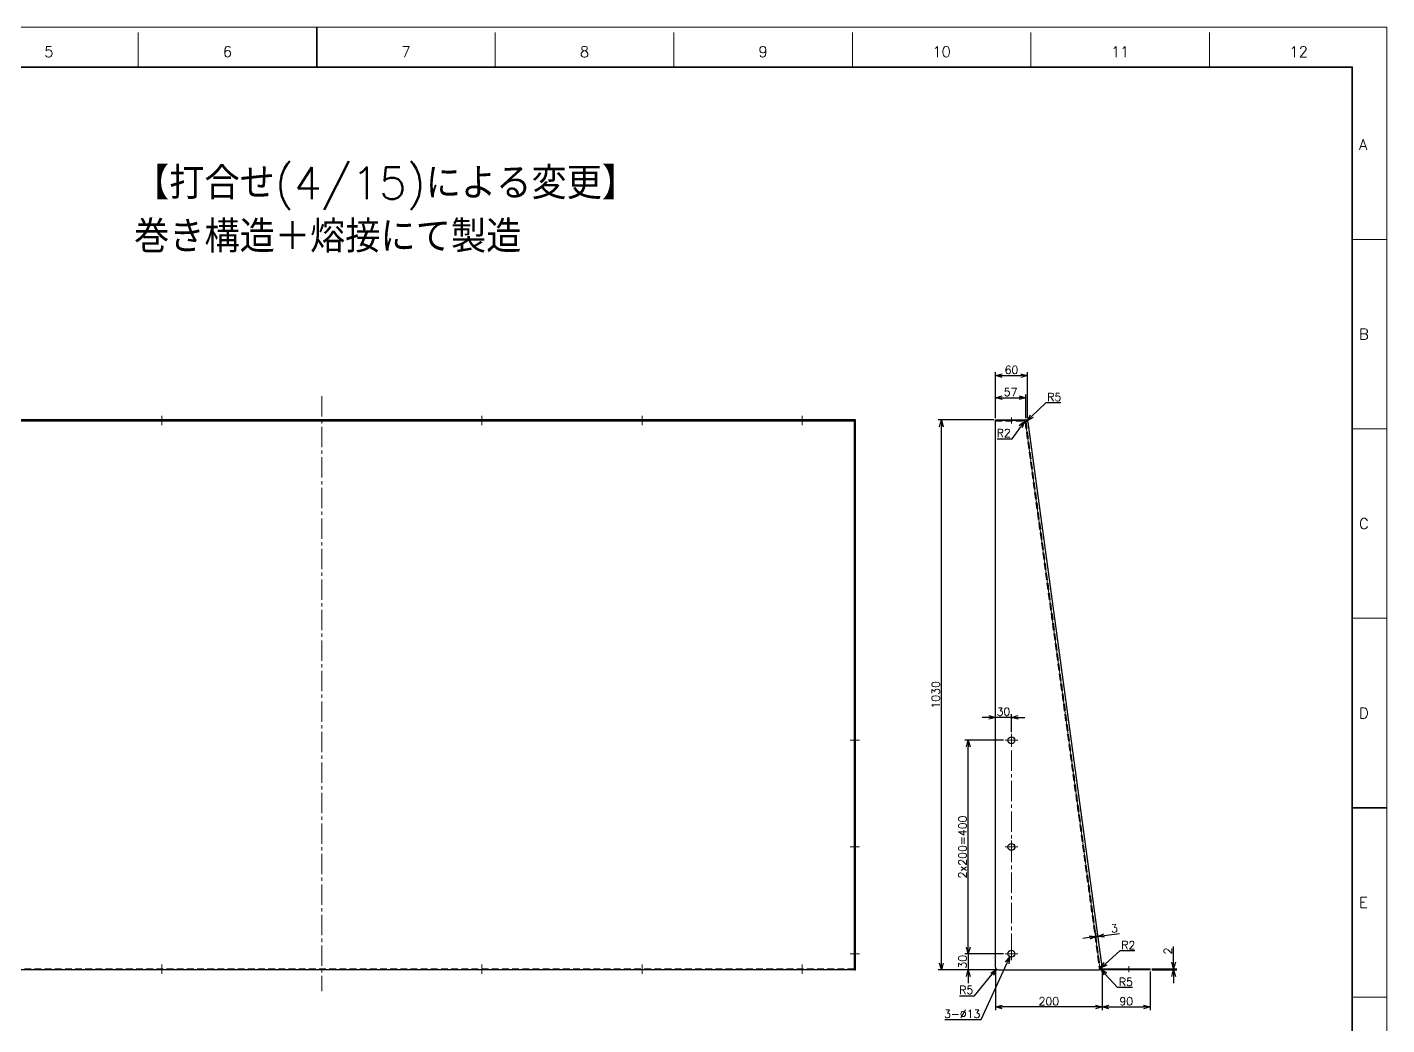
# Model space of a CAD drawing. Header units: millimetres. Extents: x 0 to 4141, y -24 to 2915.
# Drawn here: x 1593 to 4141, y 1046 to 2915 of the extents above; entities that cross this region are included whole.
import ezdxf
from ezdxf.enums import TextEntityAlignment as Align

# ---------------------------------------------------------------- set-up
doc = ezdxf.new("R2010")
doc.units = ezdxf.units.MM
doc.header["$LTSCALE"] = 2
doc.header["$PDMODE"] = 99
doc.header["$PDSIZE"] = 1
doc.linetypes.add('CENTER2', pattern=[28.575, 19.05, -3.175, 3.175, -3.175])
doc.linetypes.add('HIDDEN', pattern=[9.525, 6.35, -3.175])
for name, color, linetype, lineweight in [('04_HIDDEN', 2, 'HIDDEN', 13), ('05_CENTER', 4, 'CENTER2', 13), ('07_TEXT', 3, 'Continuous', 13), ('08_DIM', 3, 'Continuous', 13), ('90_FRAME', 5, 'Continuous', 35)]:
    doc.layers.add(name, color=color, linetype=linetype, lineweight=lineweight)
doc.layers.add('10_DRAFT', color=8, linetype='Continuous', lineweight=0, plot=False)
doc.layers.add('91_BLANK', color=5, linetype='Continuous', lineweight=0, plot=False)
doc.styles.add('KSS_TXT', font='txt.shx', dxfattribs={"bigfont": 'extfont2.shx'})
doc.styles.get("Standard").update_dxf_attribs({"font": 'txt.shx', "bigfont": 'extfont2.shx'})
doc.dimstyles.new('KSS_DIM', dxfattribs={"dimscale": 5, "dimtxt": 3, "dimasz": 2.5, "dimexe": 1.25, "dimexo": 0.625, "dimtad": 1, "dimdsep": 46, "dimtxsty": 'KSS_TXT', "dimblk": 'OPEN30', "dimcen": 0, "dimazin": 2, "dimtfac": 0.75, "dimtmove": 0, "dimatfit": 3, "dimldrblk": 'OPEN30', "dimfxl": 1.25, "dimtolj": 1, "dimarcsym": 0})
doc.dimstyles.new('KSS_DIM$3', dxfattribs={"dimscale": 5, "dimtxt": 3, "dimasz": 2.5, "dimexe": 1.25, "dimexo": 0.625, "dimtad": 1, "dimtih": 1, "dimtoh": 1, "dimdsep": 46, "dimtxsty": 'KSS_TXT', "dimblk": 'OPEN30', "dimcen": 0, "dimazin": 2, "dimtfac": 0.75, "dimtofl": 0, "dimtmove": 0, "dimatfit": 3, "dimldrblk": 'OPEN30', "dimfxl": 1.25, "dimtolj": 1, "dimarcsym": 0})
doc.dimstyles.new('KSS_DIM$4', dxfattribs={"dimscale": 5, "dimtxt": 3, "dimasz": 2.5, "dimexe": 1.25, "dimexo": 0.625, "dimtad": 1, "dimtih": 1, "dimtoh": 1, "dimdsep": 46, "dimtxsty": 'KSS_TXT', "dimblk": 'OPEN30', "dimcen": 0, "dimse1": 1, "dimazin": 2, "dimtfac": 0.75, "dimtofl": 0, "dimtmove": 0, "dimatfit": 3, "dimldrblk": 'OPEN30', "dimfxl": 1.25, "dimtolj": 1, "dimarcsym": 0})

# ---------------------------------------------------------------- blocks, each defined once
blk = doc.blocks.new('_Open30')
at = {"color": 0, "linetype": 'ByBlock', "lineweight": -2}
for p, q in [((-1, 0.27), (0, 0)), ((0, 0), (-1, -0.27)), ((0, 0), (-1, 0))]:
    blk.add_line(p, q, dxfattribs=at)
blk = doc.blocks.new('*D142')
at = {"layer": '08_DIM', "color": 0, "lineweight": -2, "transparency": 16777216}
for p, q in [((3356.4, 1191.2), (3356.4, 1203.7)), ((3422.3, 1178.7), (3350.2, 1178.7)), ((3356.4, 1178.7), (3356.4, 1148.7)), ((3409.3, 1148.7), (3350.2, 1148.7)), ((3356.4, 1136.2), (3356.4, 1123.7))]:
    blk.add_line(p, q, dxfattribs=at)
at = {"layer": 'Defpoints', "color": 0, "transparency": 16777216}
for p in [(3425.4, 1178.7), (3356.4, 1148.7), (3412.5, 1148.7)]:
    blk.add_point(p, dxfattribs=at)
at = {"layer": '08_DIM', "color": 0, "lineweight": -2, "transparency": 16777216, "xscale": 12.5, "yscale": 12.5, "zscale": 12.5}
for p, rotation in [((3356.4, 1178.7), 270), ((3356.4, 1148.7), 90)]:
    blk.add_blockref('_Open30', p, dxfattribs=dict(at, rotation=rotation))
at = {"layer": '08_DIM', "color": 0, "transparency": 16777216, "insert": (3345.8, 1163.7), "char_height": 15, "attachment_point": 5, "rotation": 90, "style": 'KSS_TXT'}
blk.add_mtext('\\A1;30', dxfattribs=at)
blk = doc.blocks.new('*D143')
at = {"layer": '08_DIM', "color": 0, "lineweight": -2, "transparency": 16777216}
for p, q in [((3422.3, 1578.7), (3350.2, 1578.7)), ((3356.4, 1191.2), (3356.4, 1566.2)), ((3422.3, 1178.7), (3350.2, 1178.7))]:
    blk.add_line(p, q, dxfattribs=at)
at = {"layer": 'Defpoints', "color": 0, "transparency": 16777216}
for p in [(3356.4, 1578.7), (3425.4, 1578.7), (3425.4, 1178.7)]:
    blk.add_point(p, dxfattribs=at)
at = {"layer": '08_DIM', "color": 0, "lineweight": -2, "transparency": 16777216, "xscale": 12.5, "yscale": 12.5, "zscale": 12.5}
for p, rotation in [((3356.4, 1578.7), 90), ((3356.4, 1178.7), 270)]:
    blk.add_blockref('_Open30', p, dxfattribs=dict(at, rotation=rotation))
at = {"layer": '08_DIM', "color": 0, "transparency": 16777216, "insert": (3345.8, 1378.7), "char_height": 15, "attachment_point": 5, "rotation": 90, "style": 'KSS_TXT'}
blk.add_mtext('\\A1;2x200=400', dxfattribs=at)
blk = doc.blocks.new('*D144')
at = {"layer": '08_DIM', "color": 0, "lineweight": -2, "transparency": 16777216}
for p, q in [((3407.5, 1150.6), (3407.5, 1072.9)), ((3607.5, 1145.6), (3607.5, 1072.9)), ((3595, 1079.1), (3420, 1079.1))]:
    blk.add_line(p, q, dxfattribs=at)
at = {"layer": 'Defpoints', "color": 0, "transparency": 16777216}
for p in [(3407.5, 1153.7), (3607.5, 1148.7), (3407.5, 1079.1)]:
    blk.add_point(p, dxfattribs=at)
at = {"layer": '08_DIM', "color": 0, "lineweight": -2, "transparency": 16777216, "xscale": 12.5, "yscale": 12.5, "zscale": 12.5, "rotation": 180}
blk.add_blockref('_Open30', (3407.5, 1079.1), dxfattribs=at)
at = {"layer": '08_DIM', "color": 0, "lineweight": -2, "transparency": 16777216, "xscale": 12.5, "yscale": 12.5, "zscale": 12.5}
blk.add_blockref('_Open30', (3607.5, 1079.1), dxfattribs=at)
at = {"layer": '08_DIM', "color": 0, "transparency": 16777216, "insert": (3507.5, 1089.7), "char_height": 15, "attachment_point": 5, "style": 'KSS_TXT'}
blk.add_mtext('\\A1;200', dxfattribs=at)
blk = doc.blocks.new('*D145')
at = {"layer": '08_DIM', "color": 0, "lineweight": -2, "transparency": 16777216}
for p, q in [((3404.3, 2178.7), (3299.9, 2178.7)), ((3306.2, 1161.2), (3306.2, 2166.2)), ((3411.8, 1148.7), (3299.9, 1148.7))]:
    blk.add_line(p, q, dxfattribs=at)
at = {"layer": 'Defpoints', "color": 0, "transparency": 16777216}
for p in [(3306.2, 2178.7), (3407.5, 2178.7), (3414.9, 1148.7)]:
    blk.add_point(p, dxfattribs=at)
at = {"layer": '08_DIM', "color": 0, "lineweight": -2, "transparency": 16777216, "xscale": 12.5, "yscale": 12.5, "zscale": 12.5}
for p, rotation in [((3306.2, 2178.7), 90), ((3306.2, 1148.7), 270)]:
    blk.add_blockref('_Open30', p, dxfattribs=dict(at, rotation=rotation))
at = {"layer": '08_DIM', "color": 0, "transparency": 16777216, "insert": (3295.5, 1663.7), "char_height": 15, "attachment_point": 5, "rotation": 90, "style": 'KSS_TXT'}
blk.add_mtext('\\A1;1030', dxfattribs=at)
blk = doc.blocks.new('*D146')
at = {"layer": '08_DIM', "color": 0, "lineweight": -2, "transparency": 16777216}
for p, q in [((3395, 1621.6), (3382.5, 1621.6)), ((3407.5, 1593.9), (3407.5, 1627.8)), ((3437.5, 1621.6), (3407.5, 1621.6)), ((3437.5, 1593.9), (3437.5, 1627.8)), ((3450, 1621.6), (3462.5, 1621.6))]:
    blk.add_line(p, q, dxfattribs=at)
at = {"layer": 'Defpoints', "color": 0, "transparency": 16777216}
for p in [(3407.5, 1621.6), (3407.5, 1590.8), (3437.5, 1590.8)]:
    blk.add_point(p, dxfattribs=at)
at = {"layer": '08_DIM', "color": 0, "lineweight": -2, "transparency": 16777216, "xscale": 12.5, "yscale": 12.5, "zscale": 12.5}
blk.add_blockref('_Open30', (3407.5, 1621.6), dxfattribs=at)
at = {"layer": '08_DIM', "color": 0, "lineweight": -2, "transparency": 16777216, "xscale": 12.5, "yscale": 12.5, "zscale": 12.5, "rotation": 180}
blk.add_blockref('_Open30', (3437.5, 1621.6), dxfattribs=at)
at = {"layer": '08_DIM', "color": 0, "transparency": 16777216, "insert": (3422.5, 1632.2), "char_height": 15, "attachment_point": 5, "style": 'KSS_TXT'}
blk.add_mtext('\\A1;30', dxfattribs=at)
blk = doc.blocks.new('*D147')
at = {"layer": '08_DIM', "color": 0, "lineweight": -2, "transparency": 16777216}
for p, q in [((3407.5, 2181.9), (3407.5, 2226.7)), ((3420, 2220.4), (3451.9, 2220.4)), ((3464.4, 2181.9), (3464.4, 2226.7))]:
    blk.add_line(p, q, dxfattribs=at)
at = {"layer": 'Defpoints', "color": 0, "transparency": 16777216}
for p in [(3464.4, 2220.4), (3407.5, 2178.7), (3464.4, 2178.7)]:
    blk.add_point(p, dxfattribs=at)
at = {"layer": '08_DIM', "color": 0, "lineweight": -2, "transparency": 16777216, "xscale": 12.5, "yscale": 12.5, "zscale": 12.5, "rotation": 180}
blk.add_blockref('_Open30', (3407.5, 2220.4), dxfattribs=at)
at = {"layer": '08_DIM', "color": 0, "lineweight": -2, "transparency": 16777216, "xscale": 12.5, "yscale": 12.5, "zscale": 12.5}
blk.add_blockref('_Open30', (3464.4, 2220.4), dxfattribs=at)
at = {"layer": '08_DIM', "color": 0, "transparency": 16777216, "insert": (3435.9, 2231.1), "char_height": 15, "attachment_point": 5, "style": 'KSS_TXT'}
blk.add_mtext('\\A1;57', dxfattribs=at)
blk = doc.blocks.new('*D148')
at = {"layer": '08_DIM', "color": 0, "lineweight": -2, "transparency": 16777216}
for p, q in [((3407.5, 2181.9), (3407.5, 2268.2)), ((3467.5, 2181.9), (3467.5, 2268.2)), ((3420, 2262), (3455, 2262))]:
    blk.add_line(p, q, dxfattribs=at)
at = {"layer": 'Defpoints', "color": 0, "transparency": 16777216}
for p in [(3467.5, 2262), (3407.5, 2178.7), (3467.5, 2178.7)]:
    blk.add_point(p, dxfattribs=at)
at = {"layer": '08_DIM', "color": 0, "lineweight": -2, "transparency": 16777216, "xscale": 12.5, "yscale": 12.5, "zscale": 12.5, "rotation": 180}
blk.add_blockref('_Open30', (3407.5, 2262), dxfattribs=at)
at = {"layer": '08_DIM', "color": 0, "lineweight": -2, "transparency": 16777216, "xscale": 12.5, "yscale": 12.5, "zscale": 12.5}
blk.add_blockref('_Open30', (3467.5, 2262), dxfattribs=at)
at = {"layer": '08_DIM', "color": 0, "transparency": 16777216, "insert": (3437.5, 2272.6), "char_height": 15, "attachment_point": 5, "style": 'KSS_TXT'}
blk.add_mtext('\\A1;60', dxfattribs=at)
blk = doc.blocks.new('*D157')
at = {"layer": '08_DIM', "color": 0, "lineweight": -2, "transparency": 16777216}
for p, q in [((3380.8, 1055.3), (3429.5, 1161.5)), ((3312.6, 1055.3), (3380.8, 1055.3))]:
    blk.add_line(p, q, dxfattribs=at)
at = {"layer": 'Defpoints', "color": 0, "transparency": 16777216}
for p in [(3434.7, 1172.8), (3440.2, 1184.6)]:
    blk.add_point(p, dxfattribs=at)
at = {"layer": '08_DIM', "color": 0, "lineweight": -2, "transparency": 16777216, "xscale": 12.5, "yscale": 12.5, "zscale": 12.5, "rotation": 65.33517418997468}
blk.add_blockref('_Open30', (3434.7, 1172.8), dxfattribs=at)
at = {"layer": '08_DIM', "color": 0, "transparency": 16777216, "insert": (3345.1, 1065.9), "char_height": 15, "attachment_point": 5, "style": 'KSS_TXT'}
blk.add_mtext('\\A1;\\A1;3-%%C13', dxfattribs=at)
blk = doc.blocks.new('*D159')
at = {"layer": '08_DIM', "color": 0, "lineweight": -2, "transparency": 16777216}
for p, q in [((3502, 2211.1), (3475.7, 2185.9)), ((3530.1, 2211.1), (3502, 2211.1))]:
    blk.add_line(p, q, dxfattribs=at)
at = {"layer": 'Defpoints', "color": 0, "transparency": 16777216}
for p in [(3463.1, 2173.7), (3466.7, 2177.2)]:
    blk.add_point(p, dxfattribs=at)
at = {"layer": '08_DIM', "color": 0, "lineweight": -2, "transparency": 16777216, "xscale": 12.5, "yscale": 12.5, "zscale": 12.5, "rotation": 223.8649415587609}
blk.add_blockref('_Open30', (3466.7, 2177.2), dxfattribs=at)
at = {"layer": '08_DIM', "color": 0, "transparency": 16777216, "insert": (3517.6, 2221.7), "char_height": 15, "attachment_point": 5, "style": 'KSS_TXT'}
blk.add_mtext('\\A1;R5', dxfattribs=at)
blk = doc.blocks.new('*D160')
at = {"layer": '08_DIM', "color": 0, "lineweight": -2, "transparency": 16777216}
for p, q in [((3636.3, 1115.2), (3613.4, 1140.7)), ((3664.4, 1115.2), (3636.3, 1115.2))]:
    blk.add_line(p, q, dxfattribs=at)
at = {"layer": 'Defpoints', "color": 0, "transparency": 16777216}
for p in [(3601.7, 1153.7), (3605.1, 1150)]:
    blk.add_point(p, dxfattribs=at)
at = {"layer": '08_DIM', "color": 0, "lineweight": -2, "transparency": 16777216, "xscale": 12.5, "yscale": 12.5, "zscale": 12.5, "rotation": 131.8452765471008}
blk.add_blockref('_Open30', (3605.1, 1150), dxfattribs=at)
at = {"layer": '08_DIM', "color": 0, "transparency": 16777216, "insert": (3651.9, 1125.8), "char_height": 15, "attachment_point": 5, "style": 'KSS_TXT'}
blk.add_mtext('\\A1;R5', dxfattribs=at)
blk = doc.blocks.new('*D161')
at = {"layer": '08_DIM', "color": 0, "lineweight": -2, "transparency": 16777216}
for p, q in [((3583.6, 1209.2), (3571.2, 1207.5)), ((3595.9, 1211.1), (3595.1, 1217.1)), ((3596, 1210.9), (3598.9, 1211.3)), ((3598.9, 1211.5), (3598.1, 1217.5)), ((3611.3, 1213), (3639.8, 1216.8))]:
    blk.add_line(p, q, dxfattribs=at)
at = {"layer": 'Defpoints', "color": 0, "transparency": 16777216}
for p in [(3596.4, 1208), (3598.9, 1211.3), (3599.3, 1208.4)]:
    blk.add_point(p, dxfattribs=at)
at = {"layer": '08_DIM', "color": 0, "lineweight": -2, "transparency": 16777216, "xscale": 12.5, "yscale": 12.5, "zscale": 12.5}
for p, rotation in [((3596, 1210.9), 7.740341158826976), ((3598.9, 1211.3), 187.740341158827)]:
    blk.add_blockref('_Open30', p, dxfattribs=dict(at, rotation=rotation))
at = {"layer": '08_DIM', "color": 0, "transparency": 16777216, "insert": (3630.3, 1226.3), "char_height": 15, "attachment_point": 5, "rotation": 7.7403, "style": 'KSS_TXT'}
blk.add_mtext('\\A1;3', dxfattribs=at)
blk = doc.blocks.new('*D162')
at = {"layer": '08_DIM', "color": 0, "lineweight": -2, "transparency": 16777216}
for p, q in [((3741.4, 1163.2), (3741.4, 1192)), ((3700.6, 1150.7), (3747.6, 1150.7)), ((3700.6, 1148.7), (3747.6, 1148.7)), ((3741.4, 1148.7), (3741.4, 1150.7)), ((3741.4, 1136.2), (3741.4, 1123.7))]:
    blk.add_line(p, q, dxfattribs=at)
at = {"layer": 'Defpoints', "color": 0, "transparency": 16777216}
for p in [(3697.5, 1150.7), (3697.5, 1148.7), (3741.4, 1150.7)]:
    blk.add_point(p, dxfattribs=at)
at = {"layer": '08_DIM', "color": 0, "lineweight": -2, "transparency": 16777216, "xscale": 12.5, "yscale": 12.5, "zscale": 12.5}
for p, rotation in [((3741.4, 1150.7), 270), ((3741.4, 1148.7), 90)]:
    blk.add_blockref('_Open30', p, dxfattribs=dict(at, rotation=rotation))
at = {"layer": '08_DIM', "color": 0, "transparency": 16777216, "insert": (3730.7, 1183.9), "char_height": 15, "attachment_point": 5, "rotation": 90, "style": 'KSS_TXT'}
blk.add_mtext('\\A1;2', dxfattribs=at)
blk = doc.blocks.new('*D164')
at = {"layer": '08_DIM', "color": 0, "lineweight": -2, "transparency": 16777216}
for p, q in [((3607.5, 1145.6), (3607.5, 1072.9)), ((3697.5, 1145.6), (3697.5, 1072.9)), ((3620, 1079.1), (3685, 1079.1))]:
    blk.add_line(p, q, dxfattribs=at)
at = {"layer": 'Defpoints', "color": 0, "transparency": 16777216}
for p in [(3607.5, 1148.7), (3697.5, 1148.7), (3697.5, 1079.1)]:
    blk.add_point(p, dxfattribs=at)
at = {"layer": '08_DIM', "color": 0, "lineweight": -2, "transparency": 16777216, "xscale": 12.5, "yscale": 12.5, "zscale": 12.5, "rotation": 180}
blk.add_blockref('_Open30', (3607.5, 1079.1), dxfattribs=at)
at = {"layer": '08_DIM', "color": 0, "lineweight": -2, "transparency": 16777216, "xscale": 12.5, "yscale": 12.5, "zscale": 12.5}
blk.add_blockref('_Open30', (3697.5, 1079.1), dxfattribs=at)
at = {"layer": '08_DIM', "color": 0, "transparency": 16777216, "insert": (3652.5, 1089.7), "char_height": 15, "attachment_point": 5, "style": 'KSS_TXT'}
blk.add_mtext('\\A1;90', dxfattribs=at)
blk = doc.blocks.new('*D169')
at = {"layer": '08_DIM', "color": 0, "lineweight": -2, "transparency": 16777216}
for p, q in [((3438.6, 2143.7), (3454.8, 2166.2)), ((3410.4, 2143.7), (3438.6, 2143.7))]:
    blk.add_line(p, q, dxfattribs=at)
at = {"layer": 'Defpoints', "color": 0, "transparency": 16777216}
for p in [(3460.9, 2174.7), (3462.1, 2176.4)]:
    blk.add_point(p, dxfattribs=at)
at = {"layer": '08_DIM', "color": 0, "lineweight": -2, "transparency": 16777216, "xscale": 12.5, "yscale": 12.5, "zscale": 12.5, "rotation": 54.20052372668215}
blk.add_blockref('_Open30', (3462.1, 2176.4), dxfattribs=at)
at = {"layer": '08_DIM', "color": 0, "transparency": 16777216, "insert": (3422.9, 2154.3), "char_height": 15, "attachment_point": 5, "style": 'KSS_TXT'}
blk.add_mtext('\\A1;R2', dxfattribs=at)
blk = doc.blocks.new('*D170')
at = {"layer": '08_DIM', "color": 0, "lineweight": -2, "transparency": 16777216}
for p, q in [((3640.7, 1184.2), (3613.7, 1159.8)), ((3668.9, 1184.2), (3640.7, 1184.2))]:
    blk.add_line(p, q, dxfattribs=at)
at = {"layer": 'Defpoints', "color": 0, "transparency": 16777216}
for p in [(3604.4, 1151.4), (3605.9, 1152.7)]:
    blk.add_point(p, dxfattribs=at)
at = {"layer": '08_DIM', "color": 0, "lineweight": -2, "transparency": 16777216, "xscale": 12.5, "yscale": 12.5, "zscale": 12.5, "rotation": 222.0377273030582}
blk.add_blockref('_Open30', (3604.4, 1151.4), dxfattribs=at)
at = {"layer": '08_DIM', "color": 0, "transparency": 16777216, "insert": (3656.4, 1194.8), "char_height": 15, "attachment_point": 5, "style": 'KSS_TXT'}
blk.add_mtext('\\A1;R2', dxfattribs=at)
blk = doc.blocks.new('*D171')
at = {"layer": '08_DIM', "color": 0, "lineweight": -2, "transparency": 16777216}
for p, q in [((3368.4, 1100.1), (3401.3, 1140.2)), ((3340.3, 1100.1), (3368.4, 1100.1))]:
    blk.add_line(p, q, dxfattribs=at)
at = {"layer": 'Defpoints', "color": 0, "transparency": 16777216}
for p in [(3409.3, 1149.9), (3412.5, 1153.7)]:
    blk.add_point(p, dxfattribs=at)
at = {"layer": '08_DIM', "color": 0, "lineweight": -2, "transparency": 16777216, "xscale": 12.5, "yscale": 12.5, "zscale": 12.5, "rotation": 50.59909240783004}
blk.add_blockref('_Open30', (3409.3, 1149.9), dxfattribs=at)
at = {"layer": '08_DIM', "color": 0, "transparency": 16777216, "insert": (3352.8, 1110.8), "char_height": 15, "attachment_point": 5, "style": 'KSS_TXT'}
blk.add_mtext('\\A1;R5', dxfattribs=at)

msp = doc.modelspace()

# ---------------------------------------------------------------- linework, layer by layer
at = {"color": 0}
for p, q in [((3144.958, 2178.742), (1144.958, 2178.742)), ((3142.958, 2176.742), (1146.958, 2176.742)), ((3142.958, 1148.742), (3142.958, 2176.742)), ((3144.958, 1148.742), (3144.958, 2178.742)), ((3407.451, 2178.742), (3463.085, 2178.742)), ((3407.451, 1153.742), (3407.451, 2178.742)), ((3468.039, 2174.415), (3606.68, 1154.415)), ((3142.958, 1148.742), (1146.958, 1148.742)), ((3142.958, 1148.742), (3144.958, 1148.742)), ((3412.451, 1148.742), (3601.726, 1148.742)), ((3605.898, 1150.742), (3697.451, 1150.742)), ((3697.451, 1148.742), (3605.898, 1148.742)), ((3697.451, 1148.742), (3697.451, 1150.742))]:
    msp.add_line(p, q, dxfattribs=at)
for centre in [(3437.451, 1578.742), (3437.451, 1378.742), (3437.451, 1178.742)]:
    msp.add_circle(centre, 6.5, dxfattribs=at)
for centre, start, end in [((3463.085, 2173.742), 7.740341, 90), ((3412.451, 1153.742), 180, 270), ((3601.726, 1153.742), 270, 7.740341)]:
    msp.add_arc(centre, 5, start, end, dxfattribs=at)
at = {"layer": '04_HIDDEN'}
for p, q in [((3407.451, 2176.742), (3460.93, 2176.742)), ((3462.912, 2175.011), (3601.935, 1152.203)), ((3464.894, 2175.28), (3603.916, 1152.472)), ((3142.958, 1150.742), (1146.958, 1150.742))]:
    msp.add_line(p, q, dxfattribs=at)
for centre, radius, start, end in [((3460.93, 2174.742), 4, 7.740341, 90), ((3460.93, 2174.742), 2, 7.740341, 90), ((3605.898, 1152.742), 4, 187.740341, 270), ((3605.898, 1152.742), 2, 187.740341, 270)]:
    msp.add_arc(centre, radius, start, end, dxfattribs=at)
at = {"layer": '05_CENTER'}
for p, q in [((2144.958, 2223.066), (2144.958, 1108.456)), ((1844.958, 2168.993), (1844.958, 2186.339)), ((2444.958, 2168.993), (2444.958, 2186.339)), ((2744.958, 2168.993), (2744.958, 2186.339)), ((3044.958, 2168.993), (3044.958, 2186.339)), ((3437.451, 2183.4), (3437.451, 2172.083)), ((3437.451, 1566.709), (3437.451, 1590.774)), ((3152.707, 1578.742), (3135.361, 1578.742)), ((3449.483, 1578.742), (3425.419, 1578.742)), ((3437.451, 1178.742), (3437.451, 1578.742)), ((3152.707, 1378.742), (3135.361, 1378.742)), ((3449.483, 1378.742), (3425.419, 1378.742)), ((3437.451, 1366.709), (3437.451, 1390.774)), ((3152.707, 1178.742), (3135.361, 1178.742)), ((3449.483, 1178.742), (3425.419, 1178.742)), ((3437.451, 1166.709), (3437.451, 1190.774)), ((1844.958, 1158.339), (1844.958, 1140.993)), ((2444.958, 1158.339), (2444.958, 1140.993)), ((2744.958, 1158.339), (2744.958, 1140.993)), ((3044.958, 1158.339), (3044.958, 1140.993)), ((3657.451, 1155.4), (3657.451, 1144.083))]:
    msp.add_line(p, q, dxfattribs=at)
at = {"layer": '08_DIM'}
for p, q in [((3463.085, 2178.742), (3467.451, 2178.742)), ((3464.894, 2175.28), (3464.424, 2178.742)), ((3467.451, 2178.742), (3468.039, 2174.415)), ((3607.451, 1148.742), (3601.726, 1148.742)), ((3606.68, 1154.415), (3607.451, 1148.742))]:
    msp.add_line(p, q, dxfattribs=at)
at = {"layer": '10_DRAFT'}
msp.add_line((3464.424, 2178.742), (3460.93, 2178.742), dxfattribs=at)
msp.add_lwpolyline([(3697.451, 1149.742), (3605.898, 1149.742, -0.37517658), (3602.926, 1152.337), (3463.903, 2175.146, 0.37517658), (3460.93, 2177.742), (3407.451, 2177.742)], format="xyb", dxfattribs=at)
at = {"layer": '90_FRAME'}
for p, q in [((2135.212, 2914.599), (2135.212, 2839.789)), ((4141.004, 1452.155), (4076.195, 1452.155))]:
    msp.add_line(p, q, dxfattribs=at)
at = {"layer": '90_FRAME', "color": 4, "lineweight": 13}
for p, q in [((1800.545, 2839.789), (1800.545, 2904.599)), ((2469.879, 2839.789), (2469.879, 2904.599)), ((2804.546, 2839.789), (2804.546, 2904.599)), ((3139.213, 2839.789), (3139.213, 2904.599)), ((3473.88, 2839.789), (3473.88, 2904.599)), ((3808.547, 2839.789), (3808.547, 2904.599)), ((4141.004, 2517.113), (4076.195, 2517.113)), ((4141.004, 2162.127), (4076.195, 2162.127)), ((4141.004, 1807.141), (4076.195, 1807.141)), ((4141.004, 1097.169), (4076.195, 1097.169))]:
    msp.add_line(p, q, dxfattribs=at)
at = {"layer": '90_FRAME'}
msp.add_lwpolyline([(194.23, 64.52), (4076.195, 64.52), (4076.195, 2839.789), (194.23, 2839.789)], close=True, dxfattribs=at)
at = {"layer": '91_BLANK'}
msp.add_lwpolyline([(0, 0), (4141.004, 0), (4141.004, 2914.599), (0, 2914.599)], close=True, dxfattribs=at)

# ---------------------------------------------------------------- texts
at = {"layer": '07_TEXT', "color": 1, "ltscale": 2, "insert": (1792.773, 2652.444), "char_height": 60, "attachment_point": 1}
msp.add_mtext_dynamic_manual_height_columns('【打合せ(4/15)による変更】\\P巻き構造＋熔接にて製造', width=2119.91807, gutter_width=15, heights=[427.972], dxfattribs=at)
at = {"layer": '90_FRAME', "color": 0, "lineweight": 13, "style": 'KSS_TXT'}
for s, p in [('5', (1633.212, 2852.698)), ('6', (1967.879, 2852.698)), ('7', (2302.546, 2852.698)), ('8', (2637.213, 2852.698)), ('9', (2971.88, 2852.698)), ('10', (3306.547, 2852.698)), ('11', (3641.214, 2852.698)), ('12', (3975.881, 2852.698))]:
    msp.add_text(s, height=20, dxfattribs=at).set_placement(p, align=Align.BOTTOM_CENTER)
for s, p in [('A', (4089.078, 2694.606)), ('B', (4089.078, 2339.62)), ('C', (4089.078, 1984.634)), ('D', (4089.078, 1629.648)), ('E', (4089.078, 1274.662))]:
    msp.add_text(s, height=20, dxfattribs=at).set_placement(p, align=Align.MIDDLE_LEFT)

# ---------------------------------------------------------------- dimensions: what is measured, and where the dimension line sits
at = {"layer": '08_DIM'}
for base, p1, p2, picture, middle in [((3467.451, 2261.959), (3407.451, 2178.742), (3467.451, 2178.742), '*D148', (3437.451, 2272.584)), ((3407.451, 1621.569), (3437.451, 1590.774), (3407.451, 1590.774), '*D146', (3422.451, 1632.194)), ((3407.451, 1079.101), (3607.451, 1148.742), (3407.451, 1153.742), '*D144', (3507.451, 1089.726))]:
    dim = msp.add_linear_dim(base=base, p1=p1, p2=p2, dimstyle='KSS_DIM', dxfattribs=at)
    dim.commit()
    dim.dimension.update_dxf_attribs({"geometry": picture, "text_midpoint": middle})
dim = msp.add_linear_dim(base=(3464.424, 2220.429), p1=(3407.451, 2178.742), p2=(3464.424, 2178.742), dimstyle='KSS_DIM', override={"dimdec": 1}, dxfattribs=at)
dim.commit()
dim.dimension.update_dxf_attribs({"geometry": '*D147', "text_midpoint": (3435.937, 2231.065)})
for center, mpoint, picture, middle in [((3463.085, 2173.742), (3466.69, 2177.206), '*D159', (3517.582, 2211.103)), ((3460.93, 2174.742), (3459.761, 2173.119), '*D169', (3422.928, 2143.714)), ((3605.898, 1152.742), (3607.384, 1154.081), '*D170', (3656.372, 1184.161)), ((3412.451, 1153.742), (3409.277, 1149.878), '*D171', (3352.785, 1100.127)), ((3601.726, 1153.742), (3605.061, 1150.017), '*D160', (3651.876, 1115.189))]:
    dim = msp.add_radius_dim(center=center, mpoint=mpoint, dimstyle='KSS_DIM$4', override={"dimpost": 'R<>'}, dxfattribs=at)
    dim.commit()
    dim.dimension.update_dxf_attribs({"geometry": picture, "text_midpoint": middle, "dimtype": 164})
for base, p1, p2, angle, picture, middle in [((3306.166, 2178.742), (3414.896, 1148.742), (3407.451, 2178.742), 90, '*D145', (3295.541, 1663.742)), ((3356.411, 1148.742), (3425.419, 1178.742), (3412.451, 1148.742), 90, '*D142', (3345.786, 1163.742)), ((3741.357, 1150.742), (3697.451, 1148.742), (3697.451, 1150.742), 90, '*D162', (3730.732, 1183.867)), ((3697.451, 1079.101), (3607.451, 1148.742), (3697.451, 1148.742), 180, '*D164', (3652.451, 1089.726))]:
    dim = msp.add_linear_dim(base=base, p1=p1, p2=p2, angle=angle, dimstyle='KSS_DIM', dxfattribs=at)
    dim.commit()
    dim.dimension.update_dxf_attribs({"geometry": picture, "text_midpoint": middle})
dim = msp.add_linear_dim(base=(3356.411, 1578.742), p1=(3425.419, 1178.742), p2=(3425.419, 1578.742), angle=90, text='2x200=<>', dimstyle='KSS_DIM', dxfattribs=at)
dim.commit()
dim.dimension.update_dxf_attribs({"geometry": '*D143', "text_midpoint": (3345.786, 1378.742)})
dim = msp.add_aligned_dim(p1=(3596.368, 1208.005), p2=(3599.341, 1208.409), distance=2.911, dimstyle='KSS_DIM', dxfattribs=at)
dim.commit()
dim.dimension.update_dxf_attribs({"geometry": '*D161', "text_midpoint": (3630.341, 1226.283)})
dim = msp.add_diameter_dim_2p(p1=(3440.164, 1184.649), p2=(3434.739, 1172.835), text='\\A1;3-<>', dimstyle='KSS_DIM$3', override={"dimpost": '%%C<>', "dimtxsty": 'KSS_TXT', "dimtfill": 0, "dimtfillclr": 0}, dxfattribs=at)
dim.commit()
dim.dimension.update_dxf_attribs({"geometry": '*D157', "text_midpoint": (3345.147, 1055.313), "dimtype": 163})

doc.saveas('drawing.dxf')
